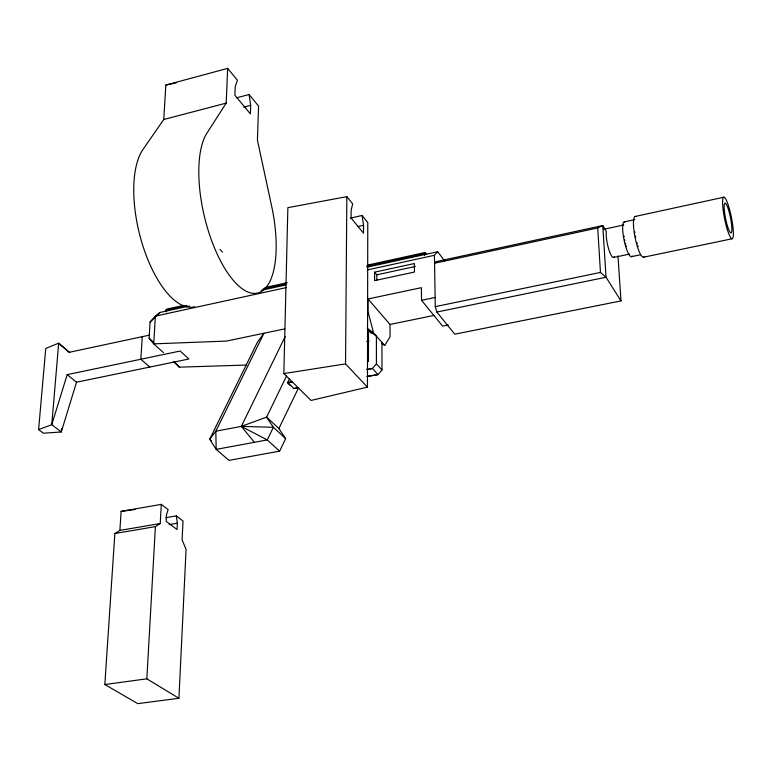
<?xml version="1.0" encoding="UTF-8"?>
<svg xmlns="http://www.w3.org/2000/svg" width="772" height="772" viewBox="0 0 772 772"><rect width="100%" height="100%" fill="white"/><g stroke="black" fill="none" stroke-linecap="round" stroke-linejoin="round"><path stroke-width="1.16" d="M374.603 272.159L374.603 280.632L414.448 272.053L414.361 263.532L374.603 272.159L376.832 274.813L376.832 280.101M362.058 215.465L363.564 225.27L363.535 233.221L351.096 218.032L351.154 210.013L352.707 203.895L346.85 196.648L287.869 207.649L283.845 373.58L311.048 400.446L367.453 387.139L367.771 222.539L362.058 215.465L350.343 218.167M368.003 298.976L367.974 311.502L373.6 333.002L384.688 345.499L390.082 336.756L390.024 324.452L368.003 298.976L421.377 287.676L421.541 300.308L442.607 326.122L448.156 325.002M368.456 361.614L368.505 330.233L376.398 336.148L376.408 363.873L372.422 368.485L368.437 369.267M367.453 387.139L345.547 363.892L346.85 196.648M236.454 97.841L249.095 94.512L250.697 105.349L250.398 113.889L234.862 95.207L235.209 86.58L237.438 80.288L227.663 68.37L165.835 85.065L163.76 119.496L142.202 150.617A85.296 36.12 76.3 0 0 143.843 248.796A85.296 36.12 76.3 0 0 194.718 306.773M249.095 94.512L258.562 106.053L257.423 140.166L272.284 209.135A86.512 33.949 76.5 0 1 259.768 292.356A86.512 33.949 76.5 0 1 209.907 235.73A86.512 33.949 76.5 0 1 206.269 134.174L226.186 103.12L227.663 68.37M119.872 530.412L121.117 511.382L161.29 504.357L160.238 523.522L119.872 530.412L114.864 533.52L104.828 684.532L137.763 703.63L178.93 698.274L186.071 549.432L182.105 539.908L183.032 521.023L176.325 515.889L165.797 517.694M176.325 515.889L177.357 523.213L177.039 529.534L166.125 521.293L166.463 514.934L168.122 509.588L161.29 504.357M179.558 367.626L173.951 361.441M178.93 698.274L146.844 678.829L155.394 526.629L160.238 523.522M163.539 352.698L153.734 343.858L149.102 338.194L150.077 322.059L155.375 316.134L159.997 312.448L189.41 306.021M142.251 336.679L140.842 359.241L149.758 367.076M61.586 428.412L61.287 431.973L43.406 433.208L38.6 429.599L45.76 348.413L58.682 343.173L69.673 352.428M38.6 429.599L51.753 424.697L67.193 374.632L180.185 351.028L188.879 358.99L76.515 382.217L61.287 431.973L51.753 424.697L58.682 343.173L69.017 352.35L149.324 335.164M279.618 451.147L285.64 438.641L278.885 428.557L266.591 417.141L241.327 426.385L215.822 431.21L209.714 439.229L216.17 449.381L228.995 460.363L279.618 451.147L267.257 439.934L241.327 426.385L285.177 336.573M289.915 385.218L287.338 382.69L289.625 378.898M278.885 428.557L298.581 387.785M286.586 375.945L266.591 417.141L273.365 427.283L285.64 438.641M381.947 342.401L381.995 370L378.039 374.594L366.99 376.524M367.318 269.93L434.433 255.291L437.656 251.749L444.633 260.859M366.555 266.186L424.108 253.583L425.121 252.492L426.54 254.306M150.077 322.059L159.997 312.448M166.308 311.917L165.729 310.141L167.148 309.003L183.639 305.394M434.433 255.291L435.273 306.638L436.827 312.052L454.776 334.189L620.987 300.906L606.039 277.235L602.768 225.549L435.977 261.669L434.559 263.252L597.711 227.962L602.768 225.549L606.281 231.349A14.813 3.291 78.4 0 0 608.944 249.877A14.813 3.291 78.4 0 0 614.348 256.622M163.76 119.496L226.186 103.12M243.798 107.144L250.697 105.349M357.697 226.611L363.564 225.27M264.921 287.589L287.3 282.677M367.404 265.134L425.121 252.492M165.729 310.141L186.872 305.509M263.213 288.805L285.524 283.922M261.177 290.33L285.881 284.926M367.057 267.18L437.656 251.749M286.074 287.638L155.375 316.134L153.734 343.858L226.36 341.089L284.781 328.882M635.076 216.478L723.895 197.207M376.832 274.813L415.336 266.475M624.133 221.931L634.777 219.624M603.646 229.313L623.747 224.97M165.835 85.065L176.354 82.826M613.489 257.481L629.605 254.104M421.541 300.308L435.118 297.471M631.322 256.7L640.586 254.76M643.491 257.221L732.145 238.76A21.182 3.484 78.6 0 0 728.903 207.185A21.182 3.484 78.6 0 0 722.91 208.006A21.182 3.484 78.6 0 0 732.145 238.76M435.273 306.638L600.462 272.439L606.039 277.235L436.827 312.052M390.024 324.452L434.231 315.381M366.71 341.494L369.045 341.021M293.35 388.596L298.59 387.708L293.842 388.49L287.831 382.594L292.53 381.812M114.864 533.52L155.394 526.629M169.155 524.613L177.357 523.213M366.546 369.47L372.422 368.485L378.039 374.594L367.366 376.35M287.831 382.594L292.578 381.812M283.845 373.58L345.547 363.892M121.117 511.382L135.081 509.472M104.828 684.532L146.844 678.829M246.278 365.06L179.577 367.154L173.343 361.537M367.115 328.139L373.6 333.002M381.928 343.424L384.688 345.499M67.193 374.632L76.515 382.217M211.422 440.706L209.714 439.229L257.53 341.986L263.966 333.234L215.822 431.21L216.17 449.381L267.257 439.934L273.365 427.283L241.327 426.385L254.374 442.317M149.102 338.194L153.522 342.189M219.943 249.424L222.548 252.145M376.408 363.873L381.995 370M368.505 330.233L371.303 333.379M424.108 253.583L424.648 255.484M617.976 255.899L620.987 300.906M597.711 227.962L600.462 272.439M638.145 246.567A17.804 3.706 78.5 0 1 637.836 245.631M637.238 243.662A17.804 3.706 78.5 0 1 636.948 242.63M635.684 237.216A17.804 3.706 78.5 0 1 635.472 236.107M634.922 232.826A17.804 3.706 78.5 0 1 634.777 231.754M632.143 256.014A17.756 3.802 78.4 0 1 624.239 240.777A17.756 3.802 78.4 0 1 624.866 221.979M626.449 246.654A14.861 3.184 78.4 0 1 626.198 245.843M625.706 244.145A14.861 3.184 78.4 0 1 625.474 243.267M624.837 240.546A14.861 3.184 78.4 0 1 624.644 239.629M624.152 236.869A14.861 3.184 78.4 0 1 624.017 235.971M644.224 256.738A20.805 4.333 78.5 0 1 635.173 237.911A20.805 4.333 78.5 0 1 635.925 216.556M724.368 210.804A15.17 2.499 78.6 0 0 730.978 232.864A15.17 2.499 78.6 0 0 728.672 210.293A15.17 2.499 78.6 0 0 724.368 210.804"/></g></svg>
